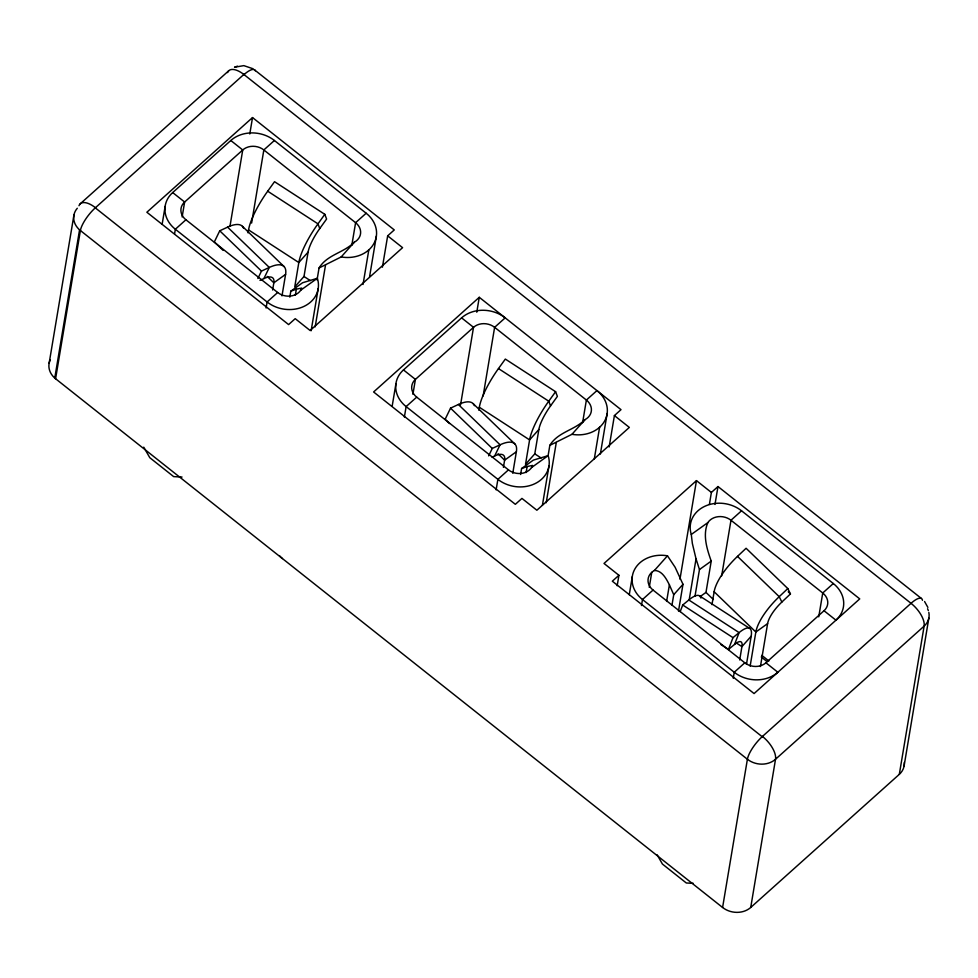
<?xml version="1.0" encoding="UTF-8"?>
<svg xmlns="http://www.w3.org/2000/svg" width="978" height="978" viewBox="0 0 978 978"><rect width="100%" height="100%" fill="white"/><g stroke="black" fill="none" stroke-linecap="round" stroke-linejoin="round"><path stroke-width="1.47" d="M49.145 363.193L73.949 214.977M77.299 208.265A20.012 16.626 9.5 0 0 80.392 230.527L55.587 378.743A20.012 16.626 9.5 0 1 50.355 359.659M162.14 224.304L165.135 206.395M174.597 233.718L175.343 229.243A31.015 25.77 9.5 0 1 172.69 192.568L230.808 140.502A31.015 25.77 9.5 0 1 274.402 140.49L366.163 213.228A31.015 25.77 9.5 0 1 373.694 243.913A31.015 25.77 9.5 0 1 341.188 256.945L319.048 267.984L317.055 279.904M182.128 216.945L184.634 202.03L242.74 149.964A15.012 12.469 9.5 0 1 263.84 149.952L355.601 222.691A15.012 12.469 9.5 0 1 354.244 242.275L341.188 256.945M230.013 226.04L242.74 149.964L230.808 140.502M249.781 133.974L252.532 117.568L394.268 229.928L387.667 235.845L382.41 267.202M248.045 232.862L248.546 229.903A41.027 10.575 -57 0 1 267.691 191.211L274.537 181.7L324.818 214.329L326.603 219.035L319.757 228.534L317.972 223.84L267.691 191.211M251.615 223.057L263.84 149.952L274.402 140.49M266.102 307.984L267.104 301.97L277.679 292.508A15.012 12.469 9.5 0 0 300.784 290.16L317.361 278.29A31.015 25.77 9.5 0 1 303.913 306.432A31.015 25.77 9.5 0 1 267.104 301.97L175.343 229.243L185.918 219.769A15.012 12.469 9.5 0 1 184.634 202.03L172.69 192.568M272.63 289.977L273.84 282.801L285.588 274.378A41.027 14.548 -46 0 0 269.305 267.434L227.593 227.141L219.744 230.796L214.353 241.921L223.131 250.405M281.994 295.882L285.588 274.378M289.818 297.129L290.821 291.175L302.569 282.752L317.361 278.29M295.344 295.185L296.358 289.17L301.701 288.07L300.784 290.16M324.818 214.329L317.972 223.84A41.027 10.575 -57 0 0 298.816 262.532L294.745 286.896L303.999 276.493L308.082 252.128A25.012 6.443 -57 0 1 319.757 228.534M311.138 330.76L318.192 288.608M315.173 326.86L325.503 265.16M351.823 245.246L355.601 222.691L366.163 213.228M363.034 284.476L368.816 249.903M369.586 276.652L376.383 236.065M392.178 406.139L395.919 383.767M404.379 417.044L406.127 406.603A31.015 25.77 9.5 0 1 403.474 369.928L461.592 317.862A31.015 25.77 9.5 0 1 505.186 317.85L494.623 327.324L483.144 395.943M412.912 394.305L415.418 379.391L473.523 327.324A15.012 12.469 9.5 0 1 494.623 327.324L586.384 400.051A15.012 12.469 9.5 0 1 585.027 419.635L571.971 434.305L549.832 445.345L548.083 455.785M460.552 404.892L473.523 327.324L461.592 317.862M476.775 312.226L479.269 297.3L621.006 409.66L614.404 415.577L609.16 446.946M478.829 410.222L479.33 407.264A41.027 10.575 -57 0 1 498.474 368.572L505.32 359.073L555.602 391.701L557.387 396.396L550.541 405.894A25.012 6.443 -57 0 0 538.866 429.489L529.599 439.892L525.528 464.269L534.783 453.865L538.866 429.489M496.127 489.856L497.888 479.342L508.462 469.868A15.012 12.469 9.5 0 0 531.567 467.533L548.145 455.65A31.015 25.77 9.5 0 1 534.697 483.792A31.015 25.77 9.5 0 1 497.888 479.342L406.127 406.603L416.701 397.129A15.012 12.469 9.5 0 1 415.418 379.391L403.474 369.928M503.413 467.337L504.624 460.173L516.372 451.738A41.027 14.548 -46 0 0 500.088 444.794L458.376 404.501L450.54 408.156L445.137 419.293L449.525 423.535M512.778 473.254L516.372 451.738M520.602 474.489L521.604 468.535L533.352 460.112L548.145 455.65M526.127 472.557L527.142 466.53L532.484 465.43L531.567 467.533M542.435 505.113L548.976 465.968M546.213 502.729L556.286 442.521M582.607 422.606L586.384 400.051L596.947 390.589A31.015 25.77 9.5 0 1 604.477 421.274A31.015 25.77 9.5 0 1 571.971 434.305M594.318 458.829L599.6 427.264M600.37 454.012L607.167 413.425M617.179 585.736L618.927 575.284L604.013 563.45L696.47 480.626L711.385 492.447L709.392 504.404M629.257 594.734L632.277 576.69M641.482 605.541L642.485 599.526A31.015 25.77 9.5 0 1 634.954 568.841A31.015 25.77 9.5 0 1 667.473 555.81L675.113 567.252L682.986 584.294L678.5 611.116M649.258 587.35L651.764 572.313M666.617 601.421L669.392 584.868C666.36 578.915 662.143 570.467 654.416 570.48A15.012 12.469 9.5 0 0 653.047 590.064L642.485 599.526L734.246 672.265A31.015 25.77 9.5 0 0 777.84 672.253L765.908 662.791A15.012 12.469 9.5 0 1 744.808 662.803L653.047 590.064M671.984 605.125L673.732 594.697L682.986 584.294M679.967 579.196L696.47 480.626M689.245 599.514L696.043 558.878L692.363 543.487L691.287 534.465A31.015 25.77 9.5 0 1 704.747 506.323A31.015 25.77 9.5 0 1 741.544 510.785L833.305 583.524A31.015 25.77 9.5 0 1 835.958 620.186L824.026 610.737A15.012 12.469 9.5 0 0 822.742 592.986L730.982 520.247A15.012 12.469 9.5 0 0 707.864 522.594L691.287 534.465M694.979 596.36L699.466 569.538L696.043 558.878M714.991 504.465L717.986 486.543L859.735 598.891L754.075 693.561L612.326 581.201L618.927 575.284M700.114 596.617L705.982 592.399L711.226 561.115C706.96 549.013 702.448 535.076 707.864 522.594M711.972 604.636L714.136 591.739A41.027 14.548 -46 0 1 737.498 556.384L746.08 548.267L787.803 588.56L790.444 593.927L781.85 602.057A25.012 8.875 -46 0 0 767.608 623.609L755.847 632.032L750.15 666.079M721.666 575.871L730.982 520.247L741.544 510.785M733.243 678.231L734.246 672.265L744.808 662.803M739.698 659.942L741.923 646.617L751.177 636.213A41.027 10.575 -57 0 0 739.111 632.607L688.83 599.979L682.73 605.015L680.199 611.58M746.471 664.331L751.177 636.213M760.432 666.531L767.608 623.609M904.283 762.51A20.012 16.626 9.5 0 1 899.32 774.344L750.725 907.462A20.012 16.626 9.5 0 1 722.595 907.474L747.4 759.246A20.012 6.161 -51.6 0 1 762.449 736.434L911.031 603.316A20.012 6.161 -51.6 0 1 922.486 600.321M750.725 907.462L775.53 759.246L924.124 626.128A20.012 16.626 9.5 0 0 928.831 612.424M818.745 616.849L822.742 592.986L833.305 583.524M899.32 774.344L924.124 626.128A20.012 9.267 48.1 0 0 911.031 603.316L244.035 74.597A20.012 9.267 48.1 0 0 227.568 72.592M904.051 766.239L928.855 618.023M762.339 736.837L94.964 207.605M80.392 230.527A20.012 6.161 -51.6 0 1 95.441 207.715L244.133 74.206M728.463 649.453L733.011 637.644L739.111 632.607L734.564 644.416L728.463 649.453L720.92 644.563M257.874 278.51L261.468 271.089L269.305 267.434L263.901 278.571L259.989 280.393M488.658 455.87L492.252 448.45L500.088 444.794L494.685 455.931L492.081 457.154M555.602 391.701L548.756 401.2A41.027 10.575 -57 0 0 529.599 439.892L479.33 407.264M308.082 252.128L298.816 262.532L248.546 229.903M319.048 267.984C327.055 254.671 343.657 252.899 354.244 242.275M549.832 445.345C557.839 432.044 574.441 430.259 585.027 419.635M654.416 570.48L667.473 555.81M787.803 588.56L779.209 596.678A41.027 14.548 -46 0 0 755.847 632.032L714.136 591.739M80.123 203.901L228.718 70.783M252.532 117.568L146.859 212.238L288.608 324.586L295.209 318.669L310.124 330.503L402.581 247.666L387.667 235.845M479.269 297.3L373.608 391.97L515.345 504.318L521.946 498.413L536.873 510.235L629.331 427.41L614.404 415.577M711.385 492.447L717.986 486.543M765.908 662.791L824.026 610.737M699.466 569.538L711.226 561.115M290.821 291.175L296.358 289.17M521.604 468.535L527.142 466.53M237.446 66.162L234.537 67.213L243.84 65.636L252.923 68.717M182.042 477.044L173.668 476.616L149.793 457.692L143.754 447.166M693.292 883.342L686.311 882.987L662.436 864.063L657.155 854.845M498.474 368.572L548.756 401.2L550.541 405.894M303.999 276.493L310.356 280.625M534.783 453.865L541.14 457.985M699.514 595.846L749.796 628.475M682.73 605.015L733.011 637.644M735.639 642.546L741.923 646.617A25.012 6.443 -57 0 0 734.564 644.416M254.353 69.719L921.362 598.438M761.801 655.358L768.879 660.969M761.263 656.996L767.143 661.654M416.701 397.129L508.462 469.868M185.918 219.769L277.679 292.508M722.595 907.474L54.756 378.083L79.56 229.867L747.4 759.246A20.012 16.626 9.5 0 0 775.53 759.246A20.012 9.267 48.1 0 0 762.449 736.434M788.244 591.812L790.444 593.927M737.498 556.384L779.209 596.678L781.85 602.057M705.982 592.399L713.365 599.538M473.218 403.718L514.929 444.012M498.034 453.804L504.624 460.173A25.012 8.875 -46 0 0 494.697 455.931M450.54 408.156L492.252 448.45M242.434 226.358L284.146 266.652M267.251 276.444L273.84 282.801A25.012 8.875 -46 0 0 263.913 278.571M219.744 230.796L261.468 271.089M924.565 601.507L927.877 607.387M669.392 584.868L673.732 594.697M458.376 404.501A41.027 14.548 -46 0 1 474.391 405.674M227.593 227.141A41.027 14.548 -46 0 1 243.608 228.314M688.83 599.979A41.027 10.575 -57 0 1 700.933 598.059M78.986 205.71A20.012 9.267 48.1 0 1 95.441 207.715M244.035 74.597A20.012 6.161 -51.6 0 1 255.27 70.783M927.572 608.768A20.012 16.626 9.5 0 1 928.318 610.578M282.446 558.572A20.012 16.626 9.5 0 1 279.463 555.651"/></g></svg>
